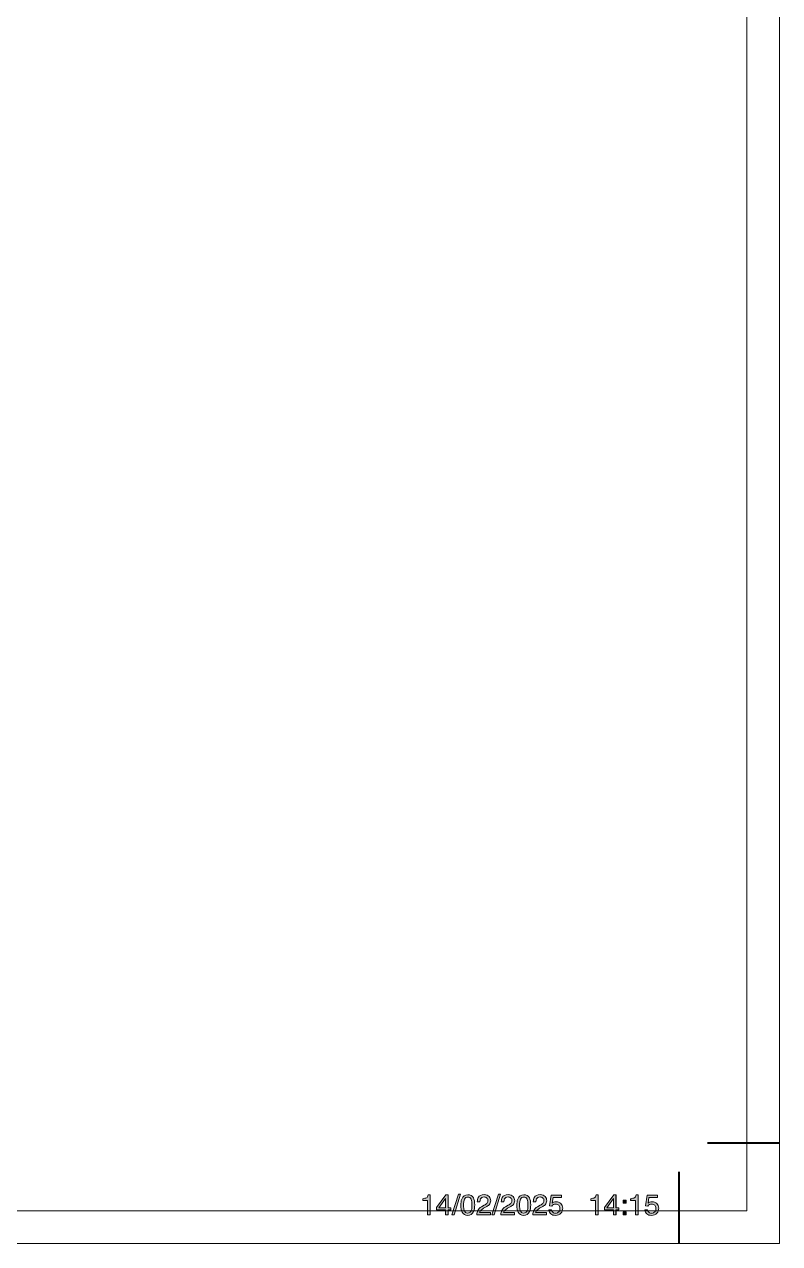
# Model space of a CAD drawing. Header units: millimetres. Extents: x -23 to 921, y -166 to 800.
# Drawn here: x 800.3 to 855.8, y 0 to 89.7 of the extents above; entities that cross this region are included whole.
import ezdxf

# ---------------------------------------------------------------- set-up
doc = ezdxf.new("R2010")
doc.units = ezdxf.units.MM
doc.header["$MEASUREMENT"] = 0
doc.layers.add('Layer 1', color=7, linetype='Continuous', lineweight=0)

# ---------------------------------------------------------------- blocks, each defined once
blk = doc.blocks.new('Block_0')
at = {"layer": 'Layer 1'}
blk.add_lwpolyline([(0, 608.817), (855.818, 608.817), (855.818, 0), (0, 0)], close=True, dxfattribs=at)
blk = doc.blocks.new('Block_1')
at = {"layer": 'Layer 1'}
blk.add_lwpolyline([(2.408, 2.408), (853.408, 2.408), (853.408, 606.408), (2.408, 606.408)], close=True, dxfattribs=at)
blk = doc.blocks.new('Block_2')
at = {"layer": 'Layer 1'}
blk.add_lwpolyline([(0, 608.817), (855.818, 608.817), (855.818, 0), (0, 0)], close=True, dxfattribs=at)
at = {"layer": 'Layer 1', "color": 7, "lineweight": 40, "true_color": 0xffffff}
for points in [[(850.525, 7.408), (850.525, 7.408), (855.817, 7.408), (855.817, 7.408)], [(848.408, 5.291), (848.408, 5.291), (848.408, 0), (848.408, 0)]]:
    blk.add_open_spline(points, degree=3, dxfattribs=at)
at = {"layer": 'Layer 1', "color": 18, "lineweight": 9, "true_color": 0x000000}
for points in [[(850.525, 7.408), (850.525, 7.408), (855.817, 7.408), (855.817, 7.408)], [(848.408, 5.291), (848.408, 5.291), (848.408, 0), (848.408, 0)]]:
    blk.add_open_spline(points, degree=3, dxfattribs=at)
blk = doc.blocks.new('Block_5')
at = {"layer": 'Layer 1'}
blk.add_lwpolyline([(0, 608.817), (855.818, 608.817), (855.818, 0), (0, 0)], close=True, dxfattribs=at)
at = {"layer": 'Layer 1', "color": 7, "lineweight": 15, "true_color": 0xffffff}
for points in [[(831.714, 2.117), (831.871, 2.117), (832.352, 3.635), (832.195, 3.635)], [(834.656, 2.117), (834.813, 2.117), (835.295, 3.635), (835.137, 3.635)]]:
    blk.add_lwpolyline(points, close=True, dxfattribs=at)
for points, knots in [([(829.909, 3.165), (829.909, 3.165), (829.909, 2.117), (829.909, 2.117), (829.909, 2.117), (830.108, 2.117), (830.108, 2.117), (830.108, 2.117), (830.108, 3.59), (830.108, 3.59), (830.108, 3.59), (829.961, 3.59), (829.961, 3.59), (829.935, 3.476), (829.895, 3.403), (829.842, 3.373), (829.789, 3.342), (829.696, 3.32), (829.561, 3.307), (829.561, 3.307), (829.561, 3.165), (829.561, 3.165), (829.561, 3.165), (829.909, 3.165), (829.909, 3.165)], [0, 0, 0, 0, 1, 1, 1, 2, 2, 2, 3, 3, 3, 4, 4, 4, 5, 5, 5, 6, 6, 6, 7, 7, 7, 8, 8, 8, 8]), ([(831.425, 2.117), (831.425, 2.117), (831.425, 2.478), (831.425, 2.478), (831.425, 2.478), (831.643, 2.478), (831.643, 2.478), (831.643, 2.478), (831.643, 2.641), (831.643, 2.641), (831.643, 2.641), (831.425, 2.641), (831.425, 2.641), (831.425, 2.641), (831.425, 3.601), (831.425, 3.601), (831.425, 3.601), (831.268, 3.601), (831.268, 3.601), (831.268, 3.601), (830.59, 2.66), (830.59, 2.66), (830.59, 2.66), (830.59, 2.478), (830.59, 2.478), (830.59, 2.478), (831.239, 2.478), (831.239, 2.478), (831.239, 2.478), (831.239, 2.117), (831.239, 2.117), (831.239, 2.117), (831.425, 2.117), (831.425, 2.117)], [0, 0, 0, 0, 1, 1, 1, 2, 2, 2, 3, 3, 3, 4, 4, 4, 5, 5, 5, 6, 6, 6, 7, 7, 7, 8, 8, 8, 9, 9, 9, 10, 10, 10, 11, 11, 11, 11]), ([(832.874, 3.597), (832.66, 3.597), (832.513, 3.484), (832.432, 3.26), (832.389, 3.139), (832.367, 2.995), (832.367, 2.827), (832.367, 2.61), (832.403, 2.437), (832.476, 2.308), (832.562, 2.153), (832.695, 2.076), (832.873, 2.076), (833.07, 2.076), (833.212, 2.171), (833.298, 2.359), (833.358, 2.491), (833.388, 2.658), (833.388, 2.859), (833.388, 3.071), (833.355, 3.238), (833.289, 3.36), (833.204, 3.518), (833.065, 3.597), (832.874, 3.597)], [0, 0, 0, 0, 1, 1, 1, 2, 2, 2, 3, 3, 3, 4, 4, 4, 5, 5, 5, 6, 6, 6, 7, 7, 7, 8, 8, 8, 8]), ([(833.544, 2.117), (833.544, 2.117), (834.56, 2.117), (834.56, 2.117), (834.56, 2.117), (834.56, 2.292), (834.56, 2.292), (834.56, 2.292), (833.752, 2.292), (833.752, 2.292), (833.77, 2.365), (833.813, 2.432), (833.882, 2.492), (833.921, 2.526), (833.974, 2.561), (834.041, 2.598), (834.041, 2.598), (834.183, 2.677), (834.183, 2.677), (834.308, 2.746), (834.394, 2.806), (834.442, 2.855), (834.526, 2.939), (834.567, 3.04), (834.567, 3.158), (834.567, 3.271), (834.528, 3.373), (834.45, 3.464), (834.372, 3.556), (834.248, 3.602), (834.079, 3.602), (833.875, 3.602), (833.732, 3.53), (833.652, 3.387), (833.606, 3.306), (833.582, 3.2), (833.581, 3.072), (833.581, 3.072), (833.77, 3.072), (833.77, 3.072), (833.772, 3.164), (833.787, 3.235), (833.813, 3.287), (833.862, 3.384), (833.95, 3.432), (834.078, 3.432), (834.164, 3.432), (834.233, 3.407), (834.284, 3.356), (834.336, 3.306), (834.362, 3.237), (834.362, 3.151), (834.362, 3.077), (834.333, 3.011), (834.277, 2.954), (834.241, 2.917), (834.179, 2.873), (834.09, 2.822), (834.09, 2.822), (833.891, 2.707), (833.891, 2.707), (833.758, 2.63), (833.669, 2.544), (833.624, 2.449), (833.577, 2.355), (833.551, 2.244), (833.544, 2.117)], [0, 0, 0, 0, 1, 1, 1, 2, 2, 2, 3, 3, 3, 4, 4, 4, 5, 5, 5, 6, 6, 6, 7, 7, 7, 8, 8, 8, 9, 9, 9, 10, 10, 10, 11, 11, 11, 12, 12, 12, 13, 13, 13, 14, 14, 14, 15, 15, 15, 16, 16, 16, 17, 17, 17, 18, 18, 18, 19, 19, 19, 20, 20, 20, 21, 21, 21, 22, 22, 22, 22]), ([(835.31, 2.117), (835.31, 2.117), (836.326, 2.117), (836.326, 2.117), (836.326, 2.117), (836.326, 2.292), (836.326, 2.292), (836.326, 2.292), (835.517, 2.292), (835.517, 2.292), (835.535, 2.365), (835.579, 2.432), (835.648, 2.492), (835.686, 2.526), (835.739, 2.561), (835.807, 2.598), (835.807, 2.598), (835.948, 2.677), (835.948, 2.677), (836.073, 2.746), (836.159, 2.806), (836.208, 2.855), (836.291, 2.939), (836.333, 3.04), (836.333, 3.158), (836.333, 3.271), (836.293, 3.373), (836.216, 3.464), (836.137, 3.556), (836.013, 3.602), (835.844, 3.602), (835.64, 3.602), (835.498, 3.53), (835.417, 3.387), (835.372, 3.306), (835.348, 3.2), (835.346, 3.072), (835.346, 3.072), (835.535, 3.072), (835.535, 3.072), (835.537, 3.164), (835.552, 3.235), (835.578, 3.287), (835.627, 3.384), (835.715, 3.432), (835.843, 3.432), (835.929, 3.432), (835.998, 3.407), (836.05, 3.356), (836.101, 3.306), (836.127, 3.237), (836.127, 3.151), (836.127, 3.077), (836.099, 3.011), (836.042, 2.954), (836.007, 2.917), (835.944, 2.873), (835.855, 2.822), (835.855, 2.822), (835.657, 2.707), (835.657, 2.707), (835.524, 2.63), (835.434, 2.544), (835.389, 2.449), (835.343, 2.355), (835.317, 2.244), (835.31, 2.117)], [0, 0, 0, 0, 1, 1, 1, 2, 2, 2, 3, 3, 3, 4, 4, 4, 5, 5, 5, 6, 6, 6, 7, 7, 7, 8, 8, 8, 9, 9, 9, 10, 10, 10, 11, 11, 11, 12, 12, 12, 13, 13, 13, 14, 14, 14, 15, 15, 15, 16, 16, 16, 17, 17, 17, 18, 18, 18, 19, 19, 19, 20, 20, 20, 21, 21, 21, 22, 22, 22, 22]), ([(836.993, 3.597), (836.78, 3.597), (836.633, 3.484), (836.552, 3.26), (836.508, 3.139), (836.487, 2.995), (836.487, 2.827), (836.487, 2.61), (836.523, 2.437), (836.595, 2.308), (836.682, 2.153), (836.814, 2.076), (836.992, 2.076), (837.189, 2.076), (837.331, 2.171), (837.418, 2.359), (837.478, 2.491), (837.508, 2.658), (837.508, 2.859), (837.508, 3.071), (837.475, 3.238), (837.409, 3.36), (837.323, 3.518), (837.185, 3.597), (836.993, 3.597)], [0, 0, 0, 0, 1, 1, 1, 2, 2, 2, 3, 3, 3, 4, 4, 4, 5, 5, 5, 6, 6, 6, 7, 7, 7, 8, 8, 8, 8]), ([(837.664, 2.117), (837.664, 2.117), (838.68, 2.117), (838.68, 2.117), (838.68, 2.117), (838.68, 2.292), (838.68, 2.292), (838.68, 2.292), (837.872, 2.292), (837.872, 2.292), (837.89, 2.365), (837.933, 2.432), (838.002, 2.492), (838.04, 2.526), (838.094, 2.561), (838.161, 2.598), (838.161, 2.598), (838.303, 2.677), (838.303, 2.677), (838.427, 2.746), (838.514, 2.806), (838.562, 2.855), (838.645, 2.939), (838.687, 3.04), (838.687, 3.158), (838.687, 3.271), (838.648, 3.373), (838.57, 3.464), (838.492, 3.556), (838.368, 3.602), (838.198, 3.602), (837.994, 3.602), (837.852, 3.53), (837.772, 3.387), (837.726, 3.306), (837.702, 3.2), (837.7, 3.072), (837.7, 3.072), (837.889, 3.072), (837.889, 3.072), (837.892, 3.164), (837.906, 3.235), (837.933, 3.287), (837.981, 3.384), (838.07, 3.432), (838.197, 3.432), (838.283, 3.432), (838.352, 3.407), (838.404, 3.356), (838.456, 3.306), (838.481, 3.237), (838.481, 3.151), (838.481, 3.077), (838.453, 3.011), (838.397, 2.954), (838.361, 2.917), (838.299, 2.873), (838.21, 2.822), (838.21, 2.822), (838.011, 2.707), (838.011, 2.707), (837.878, 2.63), (837.789, 2.544), (837.743, 2.449), (837.697, 2.355), (837.671, 2.244), (837.664, 2.117)], [0, 0, 0, 0, 1, 1, 1, 2, 2, 2, 3, 3, 3, 4, 4, 4, 5, 5, 5, 6, 6, 6, 7, 7, 7, 8, 8, 8, 9, 9, 9, 10, 10, 10, 11, 11, 11, 12, 12, 12, 13, 13, 13, 14, 14, 14, 15, 15, 15, 16, 16, 16, 17, 17, 17, 18, 18, 18, 19, 19, 19, 20, 20, 20, 21, 21, 21, 22, 22, 22, 22]), ([(842.267, 3.165), (842.267, 3.165), (842.267, 2.117), (842.267, 2.117), (842.267, 2.117), (842.466, 2.117), (842.466, 2.117), (842.466, 2.117), (842.466, 3.59), (842.466, 3.59), (842.466, 3.59), (842.319, 3.59), (842.319, 3.59), (842.293, 3.476), (842.253, 3.403), (842.2, 3.373), (842.147, 3.342), (842.054, 3.32), (841.919, 3.307), (841.919, 3.307), (841.919, 3.165), (841.919, 3.165), (841.919, 3.165), (842.267, 3.165), (842.267, 3.165)], [0, 0, 0, 0, 1, 1, 1, 2, 2, 2, 3, 3, 3, 4, 4, 4, 5, 5, 5, 6, 6, 6, 7, 7, 7, 8, 8, 8, 8]), ([(843.783, 2.117), (843.783, 2.117), (843.783, 2.478), (843.783, 2.478), (843.783, 2.478), (844.001, 2.478), (844.001, 2.478), (844.001, 2.478), (844.001, 2.641), (844.001, 2.641), (844.001, 2.641), (843.783, 2.641), (843.783, 2.641), (843.783, 2.641), (843.783, 3.601), (843.783, 3.601), (843.783, 3.601), (843.626, 3.601), (843.626, 3.601), (843.626, 3.601), (842.947, 2.66), (842.947, 2.66), (842.947, 2.66), (842.947, 2.478), (842.947, 2.478), (842.947, 2.478), (843.597, 2.478), (843.597, 2.478), (843.597, 2.478), (843.597, 2.117), (843.597, 2.117), (843.597, 2.117), (843.783, 2.117), (843.783, 2.117)], [0, 0, 0, 0, 1, 1, 1, 2, 2, 2, 3, 3, 3, 4, 4, 4, 5, 5, 5, 6, 6, 6, 7, 7, 7, 8, 8, 8, 9, 9, 9, 10, 10, 10, 11, 11, 11, 11]), ([(845.21, 3.165), (845.21, 3.165), (845.21, 2.117), (845.21, 2.117), (845.21, 2.117), (845.408, 2.117), (845.408, 2.117), (845.408, 2.117), (845.408, 3.59), (845.408, 3.59), (845.408, 3.59), (845.261, 3.59), (845.261, 3.59), (845.235, 3.476), (845.196, 3.403), (845.143, 3.373), (845.089, 3.342), (844.996, 3.32), (844.862, 3.307), (844.862, 3.307), (844.862, 3.165), (844.862, 3.165), (844.862, 3.165), (845.21, 3.165), (845.21, 3.165)], [0, 0, 0, 0, 1, 1, 1, 2, 2, 2, 3, 3, 3, 4, 4, 4, 5, 5, 5, 6, 6, 6, 7, 7, 7, 8, 8, 8, 8]), ([(830.761, 2.641), (830.761, 2.641), (831.235, 3.313), (831.235, 3.313), (831.235, 3.313), (831.235, 2.641), (831.235, 2.641), (831.235, 2.641), (830.761, 2.641), (830.761, 2.641)], [0, 0, 0, 0, 1, 1, 1, 2, 2, 2, 3, 3, 3, 3]), ([(832.871, 2.246), (832.751, 2.246), (832.666, 2.316), (832.616, 2.456), (832.584, 2.547), (832.568, 2.669), (832.568, 2.82), (832.568, 3.02), (832.593, 3.172), (832.644, 3.275), (832.694, 3.378), (832.775, 3.429), (832.884, 3.429), (833.004, 3.429), (833.084, 3.375), (833.126, 3.266), (833.167, 3.158), (833.188, 3.02), (833.188, 2.852), (833.188, 2.619), (833.159, 2.459), (833.102, 2.374), (833.044, 2.289), (832.968, 2.246), (832.871, 2.246)], [0, 0, 0, 0, 1, 1, 1, 2, 2, 2, 3, 3, 3, 4, 4, 4, 5, 5, 5, 6, 6, 6, 7, 7, 7, 8, 8, 8, 8]), ([(836.99, 2.246), (836.87, 2.246), (836.785, 2.316), (836.736, 2.456), (836.704, 2.547), (836.687, 2.669), (836.687, 2.82), (836.687, 3.02), (836.713, 3.172), (836.764, 3.275), (836.814, 3.378), (836.894, 3.429), (837.004, 3.429), (837.123, 3.429), (837.204, 3.375), (837.245, 3.266), (837.287, 3.158), (837.308, 3.02), (837.308, 2.852), (837.308, 2.619), (837.279, 2.459), (837.221, 2.374), (837.164, 2.289), (837.087, 2.246), (836.99, 2.246)], [0, 0, 0, 0, 1, 1, 1, 2, 2, 2, 3, 3, 3, 4, 4, 4, 5, 5, 5, 6, 6, 6, 7, 7, 7, 8, 8, 8, 8]), ([(838.843, 2.494), (838.854, 2.353), (838.906, 2.249), (838.998, 2.181), (839.091, 2.114), (839.198, 2.079), (839.319, 2.079), (839.508, 2.079), (839.646, 2.133), (839.733, 2.24), (839.819, 2.346), (839.862, 2.47), (839.862, 2.61), (839.862, 2.744), (839.815, 2.855), (839.721, 2.942), (839.626, 3.03), (839.511, 3.074), (839.376, 3.074), (839.303, 3.074), (839.239, 3.062), (839.184, 3.04), (839.153, 3.027), (839.12, 3.007), (839.086, 2.981), (839.086, 2.981), (839.149, 3.392), (839.149, 3.392), (839.149, 3.392), (839.778, 3.392), (839.778, 3.392), (839.778, 3.392), (839.778, 3.572), (839.778, 3.572), (839.778, 3.572), (839.01, 3.572), (839.01, 3.572), (839.01, 3.572), (838.897, 2.775), (838.897, 2.775), (838.897, 2.775), (839.058, 2.766), (839.058, 2.766), (839.09, 2.81), (839.13, 2.844), (839.175, 2.869), (839.221, 2.894), (839.276, 2.906), (839.34, 2.906), (839.428, 2.906), (839.504, 2.878), (839.567, 2.822), (839.63, 2.765), (839.662, 2.685), (839.662, 2.582), (839.662, 2.496), (839.635, 2.418), (839.582, 2.348), (839.529, 2.278), (839.447, 2.243), (839.337, 2.243), (839.279, 2.243), (839.228, 2.253), (839.184, 2.274), (839.098, 2.314), (839.049, 2.388), (839.037, 2.494), (839.037, 2.494), (838.843, 2.494), (838.843, 2.494)], [0, 0, 0, 0, 1, 1, 1, 2, 2, 2, 3, 3, 3, 4, 4, 4, 5, 5, 5, 6, 6, 6, 7, 7, 7, 8, 8, 8, 9, 9, 9, 10, 10, 10, 11, 11, 11, 12, 12, 12, 13, 13, 13, 14, 14, 14, 15, 15, 15, 16, 16, 16, 17, 17, 17, 18, 18, 18, 19, 19, 19, 20, 20, 20, 21, 21, 21, 22, 22, 22, 23, 23, 23, 23]), ([(843.119, 2.641), (843.119, 2.641), (843.593, 3.313), (843.593, 3.313), (843.593, 3.313), (843.593, 2.641), (843.593, 2.641), (843.593, 2.641), (843.119, 2.641), (843.119, 2.641)], [0, 0, 0, 0, 1, 1, 1, 2, 2, 2, 3, 3, 3, 3]), ([(844.305, 2.984), (844.305, 2.984), (844.521, 2.984), (844.521, 2.984), (844.521, 2.984), (844.521, 3.209), (844.521, 3.209), (844.521, 3.209), (844.305, 3.209), (844.305, 3.209), (844.305, 3.209), (844.305, 2.984), (844.305, 2.984)], [0, 0, 0, 0, 1, 1, 1, 2, 2, 2, 3, 3, 3, 4, 4, 4, 4]), ([(845.904, 2.494), (845.915, 2.353), (845.967, 2.249), (846.059, 2.181), (846.152, 2.114), (846.259, 2.079), (846.38, 2.079), (846.569, 2.079), (846.707, 2.133), (846.794, 2.24), (846.88, 2.346), (846.923, 2.47), (846.923, 2.61), (846.923, 2.744), (846.876, 2.855), (846.782, 2.942), (846.687, 3.03), (846.572, 3.074), (846.437, 3.074), (846.364, 3.074), (846.3, 3.062), (846.245, 3.04), (846.214, 3.027), (846.182, 3.007), (846.147, 2.981), (846.147, 2.981), (846.21, 3.392), (846.21, 3.392), (846.21, 3.392), (846.839, 3.392), (846.839, 3.392), (846.839, 3.392), (846.839, 3.572), (846.839, 3.572), (846.839, 3.572), (846.071, 3.572), (846.071, 3.572), (846.071, 3.572), (845.958, 2.775), (845.958, 2.775), (845.958, 2.775), (846.119, 2.766), (846.119, 2.766), (846.152, 2.81), (846.191, 2.844), (846.237, 2.869), (846.282, 2.894), (846.337, 2.906), (846.401, 2.906), (846.49, 2.906), (846.565, 2.878), (846.628, 2.822), (846.691, 2.765), (846.723, 2.685), (846.723, 2.582), (846.723, 2.496), (846.696, 2.418), (846.643, 2.348), (846.59, 2.278), (846.509, 2.243), (846.398, 2.243), (846.34, 2.243), (846.29, 2.253), (846.245, 2.274), (846.159, 2.314), (846.11, 2.388), (846.098, 2.494), (846.098, 2.494), (845.904, 2.494), (845.904, 2.494)], [0, 0, 0, 0, 1, 1, 1, 2, 2, 2, 3, 3, 3, 4, 4, 4, 5, 5, 5, 6, 6, 6, 7, 7, 7, 8, 8, 8, 9, 9, 9, 10, 10, 10, 11, 11, 11, 12, 12, 12, 13, 13, 13, 14, 14, 14, 15, 15, 15, 16, 16, 16, 17, 17, 17, 18, 18, 18, 19, 19, 19, 20, 20, 20, 21, 21, 21, 22, 22, 22, 23, 23, 23, 23]), ([(844.305, 2.117), (844.305, 2.117), (844.521, 2.117), (844.521, 2.117), (844.521, 2.117), (844.521, 2.342), (844.521, 2.342), (844.521, 2.342), (844.305, 2.342), (844.305, 2.342), (844.305, 2.342), (844.305, 2.117), (844.305, 2.117)], [0, 0, 0, 0, 1, 1, 1, 2, 2, 2, 3, 3, 3, 4, 4, 4, 4])]:
    blk.add_open_spline(points, degree=3, knots=knots, dxfattribs=at)
blk = doc.blocks.new('Block_7')
at = {"layer": 'Layer 1', "true_color": 0x000000, "transparency": 33554687}
h = blk.add_hatch(color=18, dxfattribs=at)
h.dxf.hatch_style = 2
edge = h.paths.add_edge_path()
edge.add_spline(control_points=[(829.561, 3.165), (829.561, 3.165), (829.561, 3.307), (829.561, 3.307), (829.695, 3.32), (829.789, 3.342), (829.842, 3.373), (829.895, 3.403), (829.935, 3.476), (829.961, 3.59), (829.961, 3.59), (830.108, 3.59), (830.108, 3.59), (830.108, 3.59), (830.108, 2.117), (830.108, 2.117), (830.108, 2.117), (829.909, 2.117), (829.909, 2.117), (829.909, 2.117), (829.909, 3.165), (829.909, 3.165), (829.909, 3.165), (829.561, 3.165), (829.561, 3.165)], knot_values=[0, 0, 0, 0, 1, 1, 1, 2, 2, 2, 3, 3, 3, 4, 4, 4, 5, 5, 5, 6, 6, 6, 7, 7, 7, 8, 8, 8, 8], degree=3, periodic=0)
h = blk.add_hatch(color=18, dxfattribs=at)
h.dxf.hatch_style = 2
edge = h.paths.add_edge_path()
edge.add_spline(control_points=[(831.235, 2.641), (831.235, 2.641), (831.235, 3.313), (831.235, 3.313), (831.235, 3.313), (830.761, 2.641), (830.761, 2.641), (830.761, 2.641), (831.235, 2.641), (831.235, 2.641)], knot_values=[0, 0, 0, 0, 1, 1, 1, 2, 2, 2, 3, 3, 3, 3], degree=3, periodic=0)
edge = h.paths.add_edge_path()
edge.add_spline(control_points=[(831.238, 2.117), (831.238, 2.117), (831.238, 2.478), (831.238, 2.478), (831.238, 2.478), (830.589, 2.478), (830.589, 2.478), (830.589, 2.478), (830.589, 2.66), (830.589, 2.66), (830.589, 2.66), (831.267, 3.601), (831.267, 3.601), (831.267, 3.601), (831.425, 3.601), (831.425, 3.601), (831.425, 3.601), (831.425, 2.641), (831.425, 2.641), (831.425, 2.641), (831.643, 2.641), (831.643, 2.641), (831.643, 2.641), (831.643, 2.478), (831.643, 2.478), (831.643, 2.478), (831.425, 2.478), (831.425, 2.478), (831.425, 2.478), (831.425, 2.117), (831.425, 2.117), (831.425, 2.117), (831.238, 2.117), (831.238, 2.117)], knot_values=[0, 0, 0, 0, 1, 1, 1, 2, 2, 2, 3, 3, 3, 4, 4, 4, 5, 5, 5, 6, 6, 6, 7, 7, 7, 8, 8, 8, 9, 9, 9, 10, 10, 10, 11, 11, 11, 11], degree=3, periodic=0)
h = blk.add_hatch(color=18, dxfattribs=at)
h.dxf.hatch_style = 2
edge = h.paths.add_edge_path()
edge.add_spline(control_points=[(832.195, 3.635), (832.195, 3.635), (832.352, 3.635), (832.352, 3.635), (832.352, 3.635), (831.871, 2.117), (831.871, 2.117), (831.871, 2.117), (831.714, 2.117), (831.714, 2.117), (831.714, 2.117), (832.195, 3.635), (832.195, 3.635)], knot_values=[0, 0, 0, 0, 1, 1, 1, 2, 2, 2, 3, 3, 3, 4, 4, 4, 4], degree=3, periodic=0)
h = blk.add_hatch(color=18, dxfattribs=at)
h.dxf.hatch_style = 2
edge = h.paths.add_edge_path()
edge.add_spline(control_points=[(833.102, 2.374), (833.159, 2.459), (833.188, 2.619), (833.188, 2.852), (833.188, 3.02), (833.167, 3.158), (833.126, 3.267), (833.084, 3.375), (833.004, 3.429), (832.885, 3.429), (832.775, 3.429), (832.694, 3.378), (832.644, 3.275), (832.593, 3.172), (832.568, 3.02), (832.568, 2.819), (832.568, 2.669), (832.584, 2.547), (832.616, 2.456), (832.666, 2.316), (832.751, 2.246), (832.871, 2.246), (832.968, 2.246), (833.044, 2.289), (833.102, 2.374)], knot_values=[0, 0, 0, 0, 1, 1, 1, 2, 2, 2, 3, 3, 3, 4, 4, 4, 5, 5, 5, 6, 6, 6, 7, 7, 7, 8, 8, 8, 8], degree=3, periodic=0)
edge = h.paths.add_edge_path()
edge.add_spline(control_points=[(833.289, 3.36), (833.355, 3.238), (833.388, 3.071), (833.388, 2.859), (833.388, 2.658), (833.358, 2.491), (833.298, 2.36), (833.212, 2.171), (833.07, 2.076), (832.873, 2.076), (832.695, 2.076), (832.562, 2.154), (832.476, 2.308), (832.403, 2.437), (832.367, 2.61), (832.367, 2.827), (832.367, 2.995), (832.389, 3.139), (832.432, 3.26), (832.514, 3.484), (832.661, 3.597), (832.874, 3.597), (833.065, 3.597), (833.204, 3.518), (833.289, 3.36)], knot_values=[0, 0, 0, 0, 1, 1, 1, 2, 2, 2, 3, 3, 3, 4, 4, 4, 5, 5, 5, 6, 6, 6, 7, 7, 7, 8, 8, 8, 8], degree=3, periodic=0)
h = blk.add_hatch(color=18, dxfattribs=at)
h.dxf.hatch_style = 2
edge = h.paths.add_edge_path()
edge.add_spline(control_points=[(833.624, 2.449), (833.669, 2.544), (833.759, 2.63), (833.892, 2.707), (833.892, 2.707), (834.09, 2.822), (834.09, 2.822), (834.179, 2.873), (834.241, 2.917), (834.277, 2.954), (834.334, 3.011), (834.362, 3.077), (834.362, 3.151), (834.362, 3.237), (834.336, 3.306), (834.284, 3.356), (834.233, 3.407), (834.164, 3.432), (834.078, 3.432), (833.95, 3.432), (833.862, 3.384), (833.813, 3.287), (833.787, 3.235), (833.772, 3.164), (833.77, 3.072), (833.77, 3.072), (833.58, 3.072), (833.58, 3.072), (833.583, 3.2), (833.606, 3.306), (833.652, 3.387), (833.732, 3.53), (833.875, 3.602), (834.079, 3.602), (834.248, 3.602), (834.372, 3.556), (834.45, 3.464), (834.528, 3.373), (834.567, 3.271), (834.567, 3.158), (834.567, 3.04), (834.526, 2.939), (834.442, 2.855), (834.394, 2.806), (834.308, 2.746), (834.183, 2.677), (834.183, 2.677), (834.041, 2.598), (834.041, 2.598), (833.974, 2.561), (833.921, 2.526), (833.882, 2.492), (833.813, 2.432), (833.77, 2.365), (833.752, 2.292), (833.752, 2.292), (834.56, 2.292), (834.56, 2.292), (834.56, 2.292), (834.56, 2.117), (834.56, 2.117), (834.56, 2.117), (833.544, 2.117), (833.544, 2.117), (833.551, 2.244), (833.577, 2.355), (833.624, 2.449)], knot_values=[0, 0, 0, 0, 1, 1, 1, 2, 2, 2, 3, 3, 3, 4, 4, 4, 5, 5, 5, 6, 6, 6, 7, 7, 7, 8, 8, 8, 9, 9, 9, 10, 10, 10, 11, 11, 11, 12, 12, 12, 13, 13, 13, 14, 14, 14, 15, 15, 15, 16, 16, 16, 17, 17, 17, 18, 18, 18, 19, 19, 19, 20, 20, 20, 21, 21, 21, 22, 22, 22, 22], degree=3, periodic=0)
h = blk.add_hatch(color=18, dxfattribs=at)
h.dxf.hatch_style = 2
edge = h.paths.add_edge_path()
edge.add_spline(control_points=[(835.138, 3.635), (835.138, 3.635), (835.295, 3.635), (835.295, 3.635), (835.295, 3.635), (834.813, 2.117), (834.813, 2.117), (834.813, 2.117), (834.656, 2.117), (834.656, 2.117), (834.656, 2.117), (835.138, 3.635), (835.138, 3.635)], knot_values=[0, 0, 0, 0, 1, 1, 1, 2, 2, 2, 3, 3, 3, 4, 4, 4, 4], degree=3, periodic=0)
h = blk.add_hatch(color=18, dxfattribs=at)
h.dxf.hatch_style = 2
edge = h.paths.add_edge_path()
edge.add_spline(control_points=[(835.389, 2.449), (835.434, 2.544), (835.524, 2.63), (835.657, 2.707), (835.657, 2.707), (835.855, 2.822), (835.855, 2.822), (835.944, 2.873), (836.007, 2.917), (836.042, 2.954), (836.099, 3.011), (836.127, 3.077), (836.127, 3.151), (836.127, 3.237), (836.101, 3.306), (836.05, 3.356), (835.998, 3.407), (835.929, 3.432), (835.843, 3.432), (835.715, 3.432), (835.627, 3.384), (835.578, 3.287), (835.552, 3.235), (835.538, 3.164), (835.535, 3.072), (835.535, 3.072), (835.346, 3.072), (835.346, 3.072), (835.348, 3.2), (835.372, 3.306), (835.417, 3.387), (835.498, 3.53), (835.64, 3.602), (835.844, 3.602), (836.013, 3.602), (836.137, 3.556), (836.216, 3.464), (836.293, 3.373), (836.333, 3.271), (836.333, 3.158), (836.333, 3.04), (836.291, 2.939), (836.208, 2.855), (836.159, 2.806), (836.073, 2.746), (835.948, 2.677), (835.948, 2.677), (835.807, 2.598), (835.807, 2.598), (835.739, 2.561), (835.686, 2.526), (835.648, 2.492), (835.579, 2.432), (835.535, 2.365), (835.517, 2.292), (835.517, 2.292), (836.326, 2.292), (836.326, 2.292), (836.326, 2.292), (836.326, 2.117), (836.326, 2.117), (836.326, 2.117), (835.31, 2.117), (835.31, 2.117), (835.316, 2.244), (835.343, 2.355), (835.389, 2.449)], knot_values=[0, 0, 0, 0, 1, 1, 1, 2, 2, 2, 3, 3, 3, 4, 4, 4, 5, 5, 5, 6, 6, 6, 7, 7, 7, 8, 8, 8, 9, 9, 9, 10, 10, 10, 11, 11, 11, 12, 12, 12, 13, 13, 13, 14, 14, 14, 15, 15, 15, 16, 16, 16, 17, 17, 17, 18, 18, 18, 19, 19, 19, 20, 20, 20, 21, 21, 21, 22, 22, 22, 22], degree=3, periodic=0)
h = blk.add_hatch(color=18, dxfattribs=at)
h.dxf.hatch_style = 2
edge = h.paths.add_edge_path()
edge.add_spline(control_points=[(837.222, 2.374), (837.279, 2.459), (837.307, 2.619), (837.307, 2.852), (837.307, 3.02), (837.287, 3.158), (837.245, 3.267), (837.204, 3.375), (837.123, 3.429), (837.004, 3.429), (836.894, 3.429), (836.814, 3.378), (836.763, 3.275), (836.713, 3.172), (836.687, 3.02), (836.687, 2.819), (836.687, 2.669), (836.703, 2.547), (836.736, 2.456), (836.785, 2.316), (836.871, 2.246), (836.99, 2.246), (837.087, 2.246), (837.164, 2.289), (837.222, 2.374)], knot_values=[0, 0, 0, 0, 1, 1, 1, 2, 2, 2, 3, 3, 3, 4, 4, 4, 5, 5, 5, 6, 6, 6, 7, 7, 7, 8, 8, 8, 8], degree=3, periodic=0)
edge = h.paths.add_edge_path()
edge.add_spline(control_points=[(837.409, 3.36), (837.475, 3.238), (837.508, 3.071), (837.508, 2.859), (837.508, 2.658), (837.478, 2.491), (837.418, 2.36), (837.331, 2.171), (837.189, 2.076), (836.992, 2.076), (836.814, 2.076), (836.682, 2.154), (836.595, 2.308), (836.523, 2.437), (836.487, 2.61), (836.487, 2.827), (836.487, 2.995), (836.508, 3.139), (836.552, 3.26), (836.633, 3.484), (836.78, 3.597), (836.993, 3.597), (837.185, 3.597), (837.323, 3.518), (837.409, 3.36)], knot_values=[0, 0, 0, 0, 1, 1, 1, 2, 2, 2, 3, 3, 3, 4, 4, 4, 5, 5, 5, 6, 6, 6, 7, 7, 7, 8, 8, 8, 8], degree=3, periodic=0)
h = blk.add_hatch(color=18, dxfattribs=at)
h.dxf.hatch_style = 2
edge = h.paths.add_edge_path()
edge.add_spline(control_points=[(837.743, 2.449), (837.789, 2.544), (837.878, 2.63), (838.011, 2.707), (838.011, 2.707), (838.21, 2.822), (838.21, 2.822), (838.299, 2.873), (838.361, 2.917), (838.397, 2.954), (838.453, 3.011), (838.481, 3.077), (838.481, 3.151), (838.481, 3.237), (838.456, 3.306), (838.404, 3.356), (838.352, 3.407), (838.283, 3.432), (838.197, 3.432), (838.07, 3.432), (837.982, 3.384), (837.933, 3.287), (837.906, 3.235), (837.892, 3.164), (837.889, 3.072), (837.889, 3.072), (837.7, 3.072), (837.7, 3.072), (837.702, 3.2), (837.726, 3.306), (837.771, 3.387), (837.852, 3.53), (837.994, 3.602), (838.198, 3.602), (838.368, 3.602), (838.491, 3.556), (838.57, 3.464), (838.648, 3.373), (838.687, 3.271), (838.687, 3.158), (838.687, 3.04), (838.645, 2.939), (838.562, 2.855), (838.514, 2.806), (838.427, 2.746), (838.303, 2.677), (838.303, 2.677), (838.161, 2.598), (838.161, 2.598), (838.094, 2.561), (838.04, 2.526), (838.002, 2.492), (837.933, 2.432), (837.89, 2.365), (837.872, 2.292), (837.872, 2.292), (838.68, 2.292), (838.68, 2.292), (838.68, 2.292), (838.68, 2.117), (838.68, 2.117), (838.68, 2.117), (837.664, 2.117), (837.664, 2.117), (837.671, 2.244), (837.697, 2.355), (837.743, 2.449)], knot_values=[0, 0, 0, 0, 1, 1, 1, 2, 2, 2, 3, 3, 3, 4, 4, 4, 5, 5, 5, 6, 6, 6, 7, 7, 7, 8, 8, 8, 9, 9, 9, 10, 10, 10, 11, 11, 11, 12, 12, 12, 13, 13, 13, 14, 14, 14, 15, 15, 15, 16, 16, 16, 17, 17, 17, 18, 18, 18, 19, 19, 19, 20, 20, 20, 21, 21, 21, 22, 22, 22, 22], degree=3, periodic=0)
h = blk.add_hatch(color=18, dxfattribs=at)
h.dxf.hatch_style = 2
edge = h.paths.add_edge_path()
edge.add_spline(control_points=[(841.919, 3.165), (841.919, 3.165), (841.919, 3.307), (841.919, 3.307), (842.053, 3.32), (842.147, 3.342), (842.2, 3.373), (842.253, 3.403), (842.293, 3.476), (842.319, 3.59), (842.319, 3.59), (842.466, 3.59), (842.466, 3.59), (842.466, 3.59), (842.466, 2.117), (842.466, 2.117), (842.466, 2.117), (842.267, 2.117), (842.267, 2.117), (842.267, 2.117), (842.267, 3.165), (842.267, 3.165), (842.267, 3.165), (841.919, 3.165), (841.919, 3.165)], knot_values=[0, 0, 0, 0, 1, 1, 1, 2, 2, 2, 3, 3, 3, 4, 4, 4, 5, 5, 5, 6, 6, 6, 7, 7, 7, 8, 8, 8, 8], degree=3, periodic=0)
h = blk.add_hatch(color=18, dxfattribs=at)
h.dxf.hatch_style = 2
edge = h.paths.add_edge_path()
edge.add_spline(control_points=[(843.593, 2.641), (843.593, 2.641), (843.593, 3.313), (843.593, 3.313), (843.593, 3.313), (843.119, 2.641), (843.119, 2.641), (843.119, 2.641), (843.593, 2.641), (843.593, 2.641)], knot_values=[0, 0, 0, 0, 1, 1, 1, 2, 2, 2, 3, 3, 3, 3], degree=3, periodic=0)
edge = h.paths.add_edge_path()
edge.add_spline(control_points=[(843.596, 2.117), (843.596, 2.117), (843.596, 2.478), (843.596, 2.478), (843.596, 2.478), (842.947, 2.478), (842.947, 2.478), (842.947, 2.478), (842.947, 2.66), (842.947, 2.66), (842.947, 2.66), (843.625, 3.601), (843.625, 3.601), (843.625, 3.601), (843.782, 3.601), (843.782, 3.601), (843.782, 3.601), (843.782, 2.641), (843.782, 2.641), (843.782, 2.641), (844.001, 2.641), (844.001, 2.641), (844.001, 2.641), (844.001, 2.478), (844.001, 2.478), (844.001, 2.478), (843.782, 2.478), (843.782, 2.478), (843.782, 2.478), (843.782, 2.117), (843.782, 2.117), (843.782, 2.117), (843.596, 2.117), (843.596, 2.117)], knot_values=[0, 0, 0, 0, 1, 1, 1, 2, 2, 2, 3, 3, 3, 4, 4, 4, 5, 5, 5, 6, 6, 6, 7, 7, 7, 8, 8, 8, 9, 9, 9, 10, 10, 10, 11, 11, 11, 11], degree=3, periodic=0)
h = blk.add_hatch(color=18, dxfattribs=at)
h.dxf.hatch_style = 2
edge = h.paths.add_edge_path()
edge.add_spline(control_points=[(844.861, 3.165), (844.861, 3.165), (844.861, 3.307), (844.861, 3.307), (844.996, 3.32), (845.09, 3.342), (845.143, 3.373), (845.196, 3.403), (845.235, 3.476), (845.261, 3.59), (845.261, 3.59), (845.408, 3.59), (845.408, 3.59), (845.408, 3.59), (845.408, 2.117), (845.408, 2.117), (845.408, 2.117), (845.21, 2.117), (845.21, 2.117), (845.21, 2.117), (845.21, 3.165), (845.21, 3.165), (845.21, 3.165), (844.861, 3.165), (844.861, 3.165)], knot_values=[0, 0, 0, 0, 1, 1, 1, 2, 2, 2, 3, 3, 3, 4, 4, 4, 5, 5, 5, 6, 6, 6, 7, 7, 7, 8, 8, 8, 8], degree=3, periodic=0)
h = blk.add_hatch(color=18, dxfattribs=at)
h.dxf.hatch_style = 2
edge = h.paths.add_edge_path()
edge.add_spline(control_points=[(839.036, 2.494), (839.049, 2.388), (839.098, 2.314), (839.184, 2.274), (839.228, 2.253), (839.279, 2.243), (839.337, 2.243), (839.447, 2.243), (839.529, 2.278), (839.582, 2.348), (839.635, 2.418), (839.662, 2.496), (839.662, 2.582), (839.662, 2.685), (839.63, 2.765), (839.567, 2.822), (839.504, 2.878), (839.429, 2.906), (839.34, 2.906), (839.276, 2.906), (839.221, 2.894), (839.175, 2.869), (839.129, 2.844), (839.091, 2.81), (839.058, 2.766), (839.058, 2.766), (838.897, 2.775), (838.897, 2.775), (838.897, 2.775), (839.01, 3.572), (839.01, 3.572), (839.01, 3.572), (839.779, 3.572), (839.779, 3.572), (839.779, 3.572), (839.779, 3.392), (839.779, 3.392), (839.779, 3.392), (839.149, 3.392), (839.149, 3.392), (839.149, 3.392), (839.086, 2.981), (839.086, 2.981), (839.121, 3.007), (839.153, 3.027), (839.184, 3.04), (839.239, 3.062), (839.303, 3.074), (839.375, 3.074), (839.511, 3.074), (839.626, 3.03), (839.721, 2.942), (839.815, 2.855), (839.862, 2.744), (839.862, 2.61), (839.862, 2.47), (839.819, 2.346), (839.733, 2.24), (839.646, 2.133), (839.508, 2.079), (839.319, 2.079), (839.198, 2.079), (839.091, 2.114), (838.999, 2.181), (838.906, 2.249), (838.854, 2.353), (838.843, 2.494), (838.843, 2.494), (839.036, 2.494), (839.036, 2.494)], knot_values=[0, 0, 0, 0, 1, 1, 1, 2, 2, 2, 3, 3, 3, 4, 4, 4, 5, 5, 5, 6, 6, 6, 7, 7, 7, 8, 8, 8, 9, 9, 9, 10, 10, 10, 11, 11, 11, 12, 12, 12, 13, 13, 13, 14, 14, 14, 15, 15, 15, 16, 16, 16, 17, 17, 17, 18, 18, 18, 19, 19, 19, 20, 20, 20, 21, 21, 21, 22, 22, 22, 23, 23, 23, 23], degree=3, periodic=0)
h = blk.add_hatch(color=18, dxfattribs=at)
h.dxf.hatch_style = 2
edge = h.paths.add_edge_path()
edge.add_spline(control_points=[(844.305, 2.342), (844.305, 2.342), (844.521, 2.342), (844.521, 2.342), (844.521, 2.342), (844.521, 2.117), (844.521, 2.117), (844.521, 2.117), (844.305, 2.117), (844.305, 2.117), (844.305, 2.117), (844.305, 2.342), (844.305, 2.342)], knot_values=[0, 0, 0, 0, 1, 1, 1, 2, 2, 2, 3, 3, 3, 4, 4, 4, 4], degree=3, periodic=0)
edge = h.paths.add_edge_path()
edge.add_spline(control_points=[(844.305, 3.209), (844.305, 3.209), (844.521, 3.209), (844.521, 3.209), (844.521, 3.209), (844.521, 2.984), (844.521, 2.984), (844.521, 2.984), (844.305, 2.984), (844.305, 2.984), (844.305, 2.984), (844.305, 3.209), (844.305, 3.209)], knot_values=[0, 0, 0, 0, 1, 1, 1, 2, 2, 2, 3, 3, 3, 4, 4, 4, 4], degree=3, periodic=0)
h = blk.add_hatch(color=18, dxfattribs=at)
h.dxf.hatch_style = 2
edge = h.paths.add_edge_path()
edge.add_spline(control_points=[(846.098, 2.494), (846.11, 2.388), (846.159, 2.314), (846.245, 2.274), (846.289, 2.253), (846.34, 2.243), (846.398, 2.243), (846.509, 2.243), (846.59, 2.278), (846.643, 2.348), (846.696, 2.418), (846.723, 2.496), (846.723, 2.582), (846.723, 2.685), (846.691, 2.765), (846.628, 2.822), (846.565, 2.878), (846.49, 2.906), (846.401, 2.906), (846.337, 2.906), (846.282, 2.894), (846.236, 2.869), (846.191, 2.844), (846.152, 2.81), (846.119, 2.766), (846.119, 2.766), (845.958, 2.775), (845.958, 2.775), (845.958, 2.775), (846.071, 3.572), (846.071, 3.572), (846.071, 3.572), (846.84, 3.572), (846.84, 3.572), (846.84, 3.572), (846.84, 3.392), (846.84, 3.392), (846.84, 3.392), (846.21, 3.392), (846.21, 3.392), (846.21, 3.392), (846.147, 2.981), (846.147, 2.981), (846.182, 3.007), (846.214, 3.027), (846.245, 3.04), (846.3, 3.062), (846.364, 3.074), (846.437, 3.074), (846.572, 3.074), (846.687, 3.03), (846.782, 2.942), (846.876, 2.855), (846.923, 2.744), (846.923, 2.61), (846.923, 2.47), (846.88, 2.346), (846.794, 2.24), (846.707, 2.133), (846.569, 2.079), (846.38, 2.079), (846.259, 2.079), (846.152, 2.114), (846.06, 2.181), (845.967, 2.249), (845.915, 2.353), (845.904, 2.494), (845.904, 2.494), (846.098, 2.494), (846.098, 2.494)], knot_values=[0, 0, 0, 0, 1, 1, 1, 2, 2, 2, 3, 3, 3, 4, 4, 4, 5, 5, 5, 6, 6, 6, 7, 7, 7, 8, 8, 8, 9, 9, 9, 10, 10, 10, 11, 11, 11, 12, 12, 12, 13, 13, 13, 14, 14, 14, 15, 15, 15, 16, 16, 16, 17, 17, 17, 18, 18, 18, 19, 19, 19, 20, 20, 20, 21, 21, 21, 22, 22, 22, 23, 23, 23, 23], degree=3, periodic=0)
at = {"layer": 'Layer 1'}
for points, knots in [([(829.561, 3.165), (829.561, 3.165), (829.561, 3.307), (829.561, 3.307), (829.695, 3.32), (829.789, 3.342), (829.842, 3.373), (829.895, 3.403), (829.935, 3.476), (829.961, 3.59), (829.961, 3.59), (830.108, 3.59), (830.108, 3.59), (830.108, 3.59), (830.108, 2.117), (830.108, 2.117), (830.108, 2.117), (829.909, 2.117), (829.909, 2.117), (829.909, 2.117), (829.909, 3.165), (829.909, 3.165), (829.909, 3.165), (829.561, 3.165), (829.561, 3.165)], [0, 0, 0, 0, 1, 1, 1, 2, 2, 2, 3, 3, 3, 4, 4, 4, 5, 5, 5, 6, 6, 6, 7, 7, 7, 8, 8, 8, 8]), ([(831.238, 2.117), (831.238, 2.117), (831.238, 2.478), (831.238, 2.478), (831.238, 2.478), (830.589, 2.478), (830.589, 2.478), (830.589, 2.478), (830.589, 2.66), (830.589, 2.66), (830.589, 2.66), (831.267, 3.601), (831.267, 3.601), (831.267, 3.601), (831.425, 3.601), (831.425, 3.601), (831.425, 3.601), (831.425, 2.641), (831.425, 2.641), (831.425, 2.641), (831.643, 2.641), (831.643, 2.641), (831.643, 2.641), (831.643, 2.478), (831.643, 2.478), (831.643, 2.478), (831.425, 2.478), (831.425, 2.478), (831.425, 2.478), (831.425, 2.117), (831.425, 2.117), (831.425, 2.117), (831.238, 2.117), (831.238, 2.117)], [0, 0, 0, 0, 1, 1, 1, 2, 2, 2, 3, 3, 3, 4, 4, 4, 5, 5, 5, 6, 6, 6, 7, 7, 7, 8, 8, 8, 9, 9, 9, 10, 10, 10, 11, 11, 11, 11]), ([(832.195, 3.635), (832.195, 3.635), (832.352, 3.635), (832.352, 3.635), (832.352, 3.635), (831.871, 2.117), (831.871, 2.117), (831.871, 2.117), (831.714, 2.117), (831.714, 2.117), (831.714, 2.117), (832.195, 3.635), (832.195, 3.635)], [0, 0, 0, 0, 1, 1, 1, 2, 2, 2, 3, 3, 3, 4, 4, 4, 4]), ([(833.289, 3.36), (833.355, 3.238), (833.388, 3.071), (833.388, 2.859), (833.388, 2.658), (833.358, 2.491), (833.298, 2.36), (833.212, 2.171), (833.07, 2.076), (832.873, 2.076), (832.695, 2.076), (832.562, 2.154), (832.476, 2.308), (832.403, 2.437), (832.367, 2.61), (832.367, 2.827), (832.367, 2.995), (832.389, 3.139), (832.432, 3.26), (832.514, 3.484), (832.661, 3.597), (832.874, 3.597), (833.065, 3.597), (833.204, 3.518), (833.289, 3.36)], [0, 0, 0, 0, 1, 1, 1, 2, 2, 2, 3, 3, 3, 4, 4, 4, 5, 5, 5, 6, 6, 6, 7, 7, 7, 8, 8, 8, 8]), ([(833.624, 2.449), (833.669, 2.544), (833.759, 2.63), (833.892, 2.707), (833.892, 2.707), (834.09, 2.822), (834.09, 2.822), (834.179, 2.873), (834.241, 2.917), (834.277, 2.954), (834.334, 3.011), (834.362, 3.077), (834.362, 3.151), (834.362, 3.237), (834.336, 3.306), (834.284, 3.356), (834.233, 3.407), (834.164, 3.432), (834.078, 3.432), (833.95, 3.432), (833.862, 3.384), (833.813, 3.287), (833.787, 3.235), (833.772, 3.164), (833.77, 3.072), (833.77, 3.072), (833.58, 3.072), (833.58, 3.072), (833.583, 3.2), (833.606, 3.306), (833.652, 3.387), (833.732, 3.53), (833.875, 3.602), (834.079, 3.602), (834.248, 3.602), (834.372, 3.556), (834.45, 3.464), (834.528, 3.373), (834.567, 3.271), (834.567, 3.158), (834.567, 3.04), (834.526, 2.939), (834.442, 2.855), (834.394, 2.806), (834.308, 2.746), (834.183, 2.677), (834.183, 2.677), (834.041, 2.598), (834.041, 2.598), (833.974, 2.561), (833.921, 2.526), (833.882, 2.492), (833.813, 2.432), (833.77, 2.365), (833.752, 2.292), (833.752, 2.292), (834.56, 2.292), (834.56, 2.292), (834.56, 2.292), (834.56, 2.117), (834.56, 2.117), (834.56, 2.117), (833.544, 2.117), (833.544, 2.117), (833.551, 2.244), (833.577, 2.355), (833.624, 2.449)], [0, 0, 0, 0, 1, 1, 1, 2, 2, 2, 3, 3, 3, 4, 4, 4, 5, 5, 5, 6, 6, 6, 7, 7, 7, 8, 8, 8, 9, 9, 9, 10, 10, 10, 11, 11, 11, 12, 12, 12, 13, 13, 13, 14, 14, 14, 15, 15, 15, 16, 16, 16, 17, 17, 17, 18, 18, 18, 19, 19, 19, 20, 20, 20, 21, 21, 21, 22, 22, 22, 22]), ([(835.138, 3.635), (835.138, 3.635), (835.295, 3.635), (835.295, 3.635), (835.295, 3.635), (834.813, 2.117), (834.813, 2.117), (834.813, 2.117), (834.656, 2.117), (834.656, 2.117), (834.656, 2.117), (835.138, 3.635), (835.138, 3.635)], [0, 0, 0, 0, 1, 1, 1, 2, 2, 2, 3, 3, 3, 4, 4, 4, 4]), ([(835.389, 2.449), (835.434, 2.544), (835.524, 2.63), (835.657, 2.707), (835.657, 2.707), (835.855, 2.822), (835.855, 2.822), (835.944, 2.873), (836.007, 2.917), (836.042, 2.954), (836.099, 3.011), (836.127, 3.077), (836.127, 3.151), (836.127, 3.237), (836.101, 3.306), (836.05, 3.356), (835.998, 3.407), (835.929, 3.432), (835.843, 3.432), (835.715, 3.432), (835.627, 3.384), (835.578, 3.287), (835.552, 3.235), (835.538, 3.164), (835.535, 3.072), (835.535, 3.072), (835.346, 3.072), (835.346, 3.072), (835.348, 3.2), (835.372, 3.306), (835.417, 3.387), (835.498, 3.53), (835.64, 3.602), (835.844, 3.602), (836.013, 3.602), (836.137, 3.556), (836.216, 3.464), (836.293, 3.373), (836.333, 3.271), (836.333, 3.158), (836.333, 3.04), (836.291, 2.939), (836.208, 2.855), (836.159, 2.806), (836.073, 2.746), (835.948, 2.677), (835.948, 2.677), (835.807, 2.598), (835.807, 2.598), (835.739, 2.561), (835.686, 2.526), (835.648, 2.492), (835.579, 2.432), (835.535, 2.365), (835.517, 2.292), (835.517, 2.292), (836.326, 2.292), (836.326, 2.292), (836.326, 2.292), (836.326, 2.117), (836.326, 2.117), (836.326, 2.117), (835.31, 2.117), (835.31, 2.117), (835.316, 2.244), (835.343, 2.355), (835.389, 2.449)], [0, 0, 0, 0, 1, 1, 1, 2, 2, 2, 3, 3, 3, 4, 4, 4, 5, 5, 5, 6, 6, 6, 7, 7, 7, 8, 8, 8, 9, 9, 9, 10, 10, 10, 11, 11, 11, 12, 12, 12, 13, 13, 13, 14, 14, 14, 15, 15, 15, 16, 16, 16, 17, 17, 17, 18, 18, 18, 19, 19, 19, 20, 20, 20, 21, 21, 21, 22, 22, 22, 22]), ([(837.409, 3.36), (837.475, 3.238), (837.508, 3.071), (837.508, 2.859), (837.508, 2.658), (837.478, 2.491), (837.418, 2.36), (837.331, 2.171), (837.189, 2.076), (836.992, 2.076), (836.814, 2.076), (836.682, 2.154), (836.595, 2.308), (836.523, 2.437), (836.487, 2.61), (836.487, 2.827), (836.487, 2.995), (836.508, 3.139), (836.552, 3.26), (836.633, 3.484), (836.78, 3.597), (836.993, 3.597), (837.185, 3.597), (837.323, 3.518), (837.409, 3.36)], [0, 0, 0, 0, 1, 1, 1, 2, 2, 2, 3, 3, 3, 4, 4, 4, 5, 5, 5, 6, 6, 6, 7, 7, 7, 8, 8, 8, 8]), ([(837.743, 2.449), (837.789, 2.544), (837.878, 2.63), (838.011, 2.707), (838.011, 2.707), (838.21, 2.822), (838.21, 2.822), (838.299, 2.873), (838.361, 2.917), (838.397, 2.954), (838.453, 3.011), (838.481, 3.077), (838.481, 3.151), (838.481, 3.237), (838.456, 3.306), (838.404, 3.356), (838.352, 3.407), (838.283, 3.432), (838.197, 3.432), (838.07, 3.432), (837.982, 3.384), (837.933, 3.287), (837.906, 3.235), (837.892, 3.164), (837.889, 3.072), (837.889, 3.072), (837.7, 3.072), (837.7, 3.072), (837.702, 3.2), (837.726, 3.306), (837.771, 3.387), (837.852, 3.53), (837.994, 3.602), (838.198, 3.602), (838.368, 3.602), (838.491, 3.556), (838.57, 3.464), (838.648, 3.373), (838.687, 3.271), (838.687, 3.158), (838.687, 3.04), (838.645, 2.939), (838.562, 2.855), (838.514, 2.806), (838.427, 2.746), (838.303, 2.677), (838.303, 2.677), (838.161, 2.598), (838.161, 2.598), (838.094, 2.561), (838.04, 2.526), (838.002, 2.492), (837.933, 2.432), (837.89, 2.365), (837.872, 2.292), (837.872, 2.292), (838.68, 2.292), (838.68, 2.292), (838.68, 2.292), (838.68, 2.117), (838.68, 2.117), (838.68, 2.117), (837.664, 2.117), (837.664, 2.117), (837.671, 2.244), (837.697, 2.355), (837.743, 2.449)], [0, 0, 0, 0, 1, 1, 1, 2, 2, 2, 3, 3, 3, 4, 4, 4, 5, 5, 5, 6, 6, 6, 7, 7, 7, 8, 8, 8, 9, 9, 9, 10, 10, 10, 11, 11, 11, 12, 12, 12, 13, 13, 13, 14, 14, 14, 15, 15, 15, 16, 16, 16, 17, 17, 17, 18, 18, 18, 19, 19, 19, 20, 20, 20, 21, 21, 21, 22, 22, 22, 22]), ([(841.919, 3.165), (841.919, 3.165), (841.919, 3.307), (841.919, 3.307), (842.053, 3.32), (842.147, 3.342), (842.2, 3.373), (842.253, 3.403), (842.293, 3.476), (842.319, 3.59), (842.319, 3.59), (842.466, 3.59), (842.466, 3.59), (842.466, 3.59), (842.466, 2.117), (842.466, 2.117), (842.466, 2.117), (842.267, 2.117), (842.267, 2.117), (842.267, 2.117), (842.267, 3.165), (842.267, 3.165), (842.267, 3.165), (841.919, 3.165), (841.919, 3.165)], [0, 0, 0, 0, 1, 1, 1, 2, 2, 2, 3, 3, 3, 4, 4, 4, 5, 5, 5, 6, 6, 6, 7, 7, 7, 8, 8, 8, 8]), ([(843.596, 2.117), (843.596, 2.117), (843.596, 2.478), (843.596, 2.478), (843.596, 2.478), (842.947, 2.478), (842.947, 2.478), (842.947, 2.478), (842.947, 2.66), (842.947, 2.66), (842.947, 2.66), (843.625, 3.601), (843.625, 3.601), (843.625, 3.601), (843.782, 3.601), (843.782, 3.601), (843.782, 3.601), (843.782, 2.641), (843.782, 2.641), (843.782, 2.641), (844.001, 2.641), (844.001, 2.641), (844.001, 2.641), (844.001, 2.478), (844.001, 2.478), (844.001, 2.478), (843.782, 2.478), (843.782, 2.478), (843.782, 2.478), (843.782, 2.117), (843.782, 2.117), (843.782, 2.117), (843.596, 2.117), (843.596, 2.117)], [0, 0, 0, 0, 1, 1, 1, 2, 2, 2, 3, 3, 3, 4, 4, 4, 5, 5, 5, 6, 6, 6, 7, 7, 7, 8, 8, 8, 9, 9, 9, 10, 10, 10, 11, 11, 11, 11]), ([(844.861, 3.165), (844.861, 3.165), (844.861, 3.307), (844.861, 3.307), (844.996, 3.32), (845.09, 3.342), (845.143, 3.373), (845.196, 3.403), (845.235, 3.476), (845.261, 3.59), (845.261, 3.59), (845.408, 3.59), (845.408, 3.59), (845.408, 3.59), (845.408, 2.117), (845.408, 2.117), (845.408, 2.117), (845.21, 2.117), (845.21, 2.117), (845.21, 2.117), (845.21, 3.165), (845.21, 3.165), (845.21, 3.165), (844.861, 3.165), (844.861, 3.165)], [0, 0, 0, 0, 1, 1, 1, 2, 2, 2, 3, 3, 3, 4, 4, 4, 5, 5, 5, 6, 6, 6, 7, 7, 7, 8, 8, 8, 8]), ([(831.235, 2.641), (831.235, 2.641), (831.235, 3.313), (831.235, 3.313), (831.235, 3.313), (830.761, 2.641), (830.761, 2.641), (830.761, 2.641), (831.235, 2.641), (831.235, 2.641)], [0, 0, 0, 0, 1, 1, 1, 2, 2, 2, 3, 3, 3, 3]), ([(833.102, 2.374), (833.159, 2.459), (833.188, 2.619), (833.188, 2.852), (833.188, 3.02), (833.167, 3.158), (833.126, 3.267), (833.084, 3.375), (833.004, 3.429), (832.885, 3.429), (832.775, 3.429), (832.694, 3.378), (832.644, 3.275), (832.593, 3.172), (832.568, 3.02), (832.568, 2.819), (832.568, 2.669), (832.584, 2.547), (832.616, 2.456), (832.666, 2.316), (832.751, 2.246), (832.871, 2.246), (832.968, 2.246), (833.044, 2.289), (833.102, 2.374)], [0, 0, 0, 0, 1, 1, 1, 2, 2, 2, 3, 3, 3, 4, 4, 4, 5, 5, 5, 6, 6, 6, 7, 7, 7, 8, 8, 8, 8]), ([(837.222, 2.374), (837.279, 2.459), (837.307, 2.619), (837.307, 2.852), (837.307, 3.02), (837.287, 3.158), (837.245, 3.267), (837.204, 3.375), (837.123, 3.429), (837.004, 3.429), (836.894, 3.429), (836.814, 3.378), (836.763, 3.275), (836.713, 3.172), (836.687, 3.02), (836.687, 2.819), (836.687, 2.669), (836.703, 2.547), (836.736, 2.456), (836.785, 2.316), (836.871, 2.246), (836.99, 2.246), (837.087, 2.246), (837.164, 2.289), (837.222, 2.374)], [0, 0, 0, 0, 1, 1, 1, 2, 2, 2, 3, 3, 3, 4, 4, 4, 5, 5, 5, 6, 6, 6, 7, 7, 7, 8, 8, 8, 8]), ([(839.036, 2.494), (839.049, 2.388), (839.098, 2.314), (839.184, 2.274), (839.228, 2.253), (839.279, 2.243), (839.337, 2.243), (839.447, 2.243), (839.529, 2.278), (839.582, 2.348), (839.635, 2.418), (839.662, 2.496), (839.662, 2.582), (839.662, 2.685), (839.63, 2.765), (839.567, 2.822), (839.504, 2.878), (839.429, 2.906), (839.34, 2.906), (839.276, 2.906), (839.221, 2.894), (839.175, 2.869), (839.129, 2.844), (839.091, 2.81), (839.058, 2.766), (839.058, 2.766), (838.897, 2.775), (838.897, 2.775), (838.897, 2.775), (839.01, 3.572), (839.01, 3.572), (839.01, 3.572), (839.779, 3.572), (839.779, 3.572), (839.779, 3.572), (839.779, 3.392), (839.779, 3.392), (839.779, 3.392), (839.149, 3.392), (839.149, 3.392), (839.149, 3.392), (839.086, 2.981), (839.086, 2.981), (839.121, 3.007), (839.153, 3.027), (839.184, 3.04), (839.239, 3.062), (839.303, 3.074), (839.375, 3.074), (839.511, 3.074), (839.626, 3.03), (839.721, 2.942), (839.815, 2.855), (839.862, 2.744), (839.862, 2.61), (839.862, 2.47), (839.819, 2.346), (839.733, 2.24), (839.646, 2.133), (839.508, 2.079), (839.319, 2.079), (839.198, 2.079), (839.091, 2.114), (838.999, 2.181), (838.906, 2.249), (838.854, 2.353), (838.843, 2.494), (838.843, 2.494), (839.036, 2.494), (839.036, 2.494)], [0, 0, 0, 0, 1, 1, 1, 2, 2, 2, 3, 3, 3, 4, 4, 4, 5, 5, 5, 6, 6, 6, 7, 7, 7, 8, 8, 8, 9, 9, 9, 10, 10, 10, 11, 11, 11, 12, 12, 12, 13, 13, 13, 14, 14, 14, 15, 15, 15, 16, 16, 16, 17, 17, 17, 18, 18, 18, 19, 19, 19, 20, 20, 20, 21, 21, 21, 22, 22, 22, 23, 23, 23, 23]), ([(843.593, 2.641), (843.593, 2.641), (843.593, 3.313), (843.593, 3.313), (843.593, 3.313), (843.119, 2.641), (843.119, 2.641), (843.119, 2.641), (843.593, 2.641), (843.593, 2.641)], [0, 0, 0, 0, 1, 1, 1, 2, 2, 2, 3, 3, 3, 3]), ([(844.305, 3.209), (844.305, 3.209), (844.521, 3.209), (844.521, 3.209), (844.521, 3.209), (844.521, 2.984), (844.521, 2.984), (844.521, 2.984), (844.305, 2.984), (844.305, 2.984), (844.305, 2.984), (844.305, 3.209), (844.305, 3.209)], [0, 0, 0, 0, 1, 1, 1, 2, 2, 2, 3, 3, 3, 4, 4, 4, 4]), ([(846.098, 2.494), (846.11, 2.388), (846.159, 2.314), (846.245, 2.274), (846.289, 2.253), (846.34, 2.243), (846.398, 2.243), (846.509, 2.243), (846.59, 2.278), (846.643, 2.348), (846.696, 2.418), (846.723, 2.496), (846.723, 2.582), (846.723, 2.685), (846.691, 2.765), (846.628, 2.822), (846.565, 2.878), (846.49, 2.906), (846.401, 2.906), (846.337, 2.906), (846.282, 2.894), (846.236, 2.869), (846.191, 2.844), (846.152, 2.81), (846.119, 2.766), (846.119, 2.766), (845.958, 2.775), (845.958, 2.775), (845.958, 2.775), (846.071, 3.572), (846.071, 3.572), (846.071, 3.572), (846.84, 3.572), (846.84, 3.572), (846.84, 3.572), (846.84, 3.392), (846.84, 3.392), (846.84, 3.392), (846.21, 3.392), (846.21, 3.392), (846.21, 3.392), (846.147, 2.981), (846.147, 2.981), (846.182, 3.007), (846.214, 3.027), (846.245, 3.04), (846.3, 3.062), (846.364, 3.074), (846.437, 3.074), (846.572, 3.074), (846.687, 3.03), (846.782, 2.942), (846.876, 2.855), (846.923, 2.744), (846.923, 2.61), (846.923, 2.47), (846.88, 2.346), (846.794, 2.24), (846.707, 2.133), (846.569, 2.079), (846.38, 2.079), (846.259, 2.079), (846.152, 2.114), (846.06, 2.181), (845.967, 2.249), (845.915, 2.353), (845.904, 2.494), (845.904, 2.494), (846.098, 2.494), (846.098, 2.494)], [0, 0, 0, 0, 1, 1, 1, 2, 2, 2, 3, 3, 3, 4, 4, 4, 5, 5, 5, 6, 6, 6, 7, 7, 7, 8, 8, 8, 9, 9, 9, 10, 10, 10, 11, 11, 11, 12, 12, 12, 13, 13, 13, 14, 14, 14, 15, 15, 15, 16, 16, 16, 17, 17, 17, 18, 18, 18, 19, 19, 19, 20, 20, 20, 21, 21, 21, 22, 22, 22, 23, 23, 23, 23]), ([(844.305, 2.342), (844.305, 2.342), (844.521, 2.342), (844.521, 2.342), (844.521, 2.342), (844.521, 2.117), (844.521, 2.117), (844.521, 2.117), (844.305, 2.117), (844.305, 2.117), (844.305, 2.117), (844.305, 2.342), (844.305, 2.342)], [0, 0, 0, 0, 1, 1, 1, 2, 2, 2, 3, 3, 3, 4, 4, 4, 4])]:
    blk.add_open_spline(points, degree=3, knots=knots, dxfattribs=at)
blk = doc.blocks.new('Block_6')
at = {"layer": 'Layer 1'}
blk.add_blockref('Block_7', (0, 0), dxfattribs=at)

msp = doc.modelspace()

# ---------------------------------------------------------------- block references
at = {"layer": 'Layer 1'}
for name in ['Block_1', 'Block_0', 'Block_2', 'Block_5', 'Block_6']:
    msp.add_blockref(name, (0, 0), dxfattribs=at)

doc.saveas('drawing.dxf')
